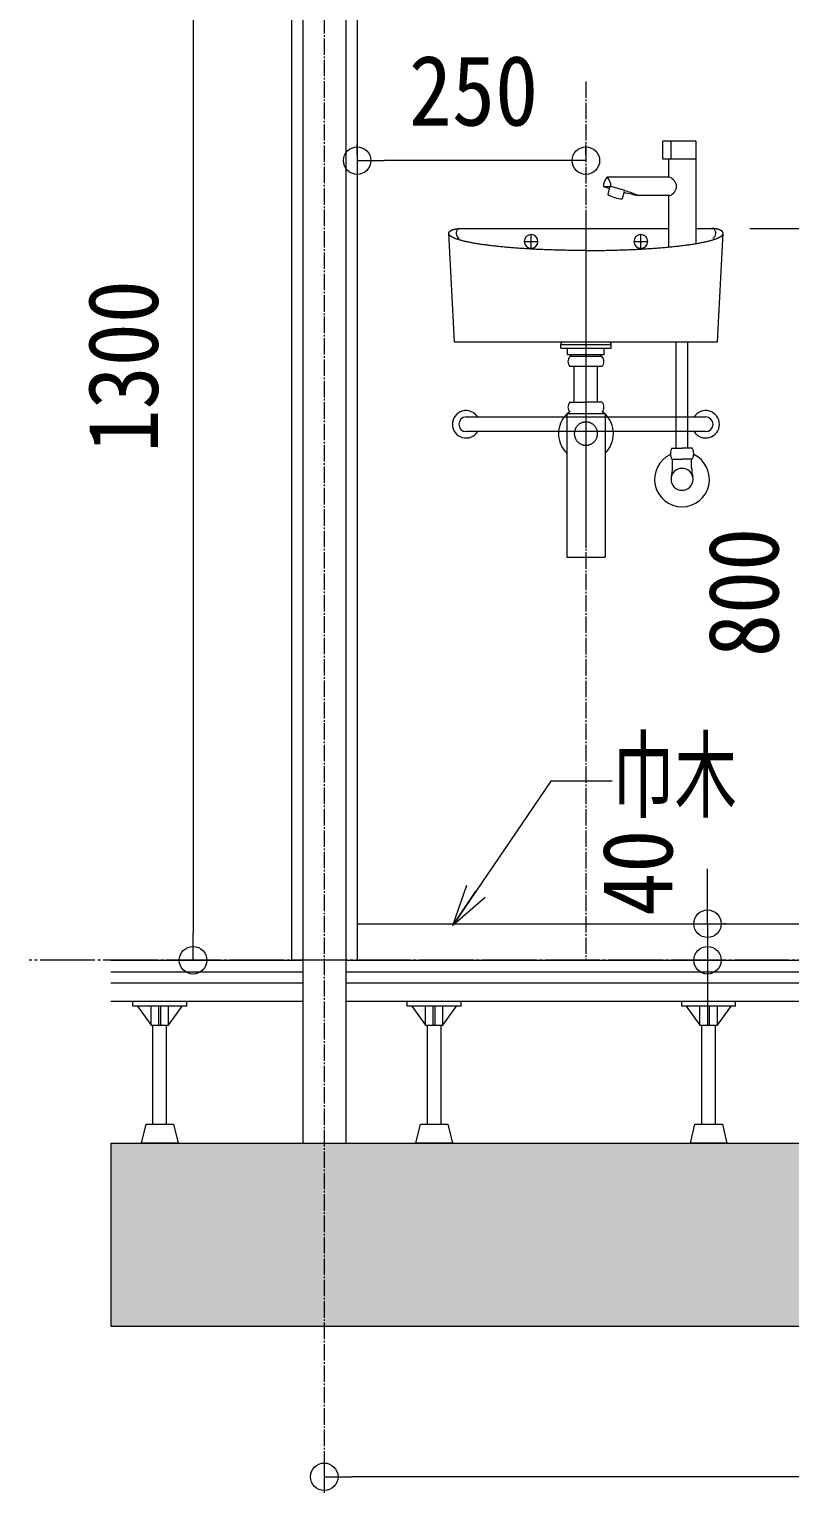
# Model space of a CAD drawing. Units: millimetres at full size, sheet at 1:30. Extents: x -17796 to 21385, y -23279 to 7734.
# Drawn here: x 7654 to 8485, y 841 to 2441 of the extents above; entities that cross this region are included whole.
import ezdxf
from ezdxf.enums import TextEntityAlignment as Align

# ---------------------------------------------------------------- set-up
doc = ezdxf.new("R2010")
doc.units = ezdxf.units.MM
doc.header["$LTSCALE"] = 30
for name, pattern in [('DASHED', [7.5, 6, -1.5]), ('LONG_DASHED_DOTTED', [15.25, 12, -1.5, 0.25, -1.5]), ('USER4', [0.78, 0.6, -0.06, 0.06, -0.06]), ('USER7', [0.2, 0.1, -0.1]), ('USER9', [2.3, 2, -0.1, 0.1, -0.1])]:
    doc.linetypes.add(name, pattern=pattern)
for name, color, linetype, lineweight in [('0-B_0_6P', 54, 'USER4', 18), ('0-C_0_4P', 4, 'Continuous', 18), ('0-D_破線', 30, 'Continuous', 18), ('0-E_遮音材', 254, 'Continuous', 18), ('0-F_ｶｰﾃﾝﾚｰﾙ', 94, 'Continuous', 18), ('1-0_掃き出しﾏｰｸ', 253, 'USER7', 18), ('1-F_衛生陶器・住設', 2, 'USER9', 18), ('2-9_', 3, 'Continuous', 18), ('2-A_', 6, 'Continuous', 18), ('3-B_仕上線（タイル・', 7, 'Continuous', 18), ('4-3_', 253, 'Continuous', 18), ('7-C_B2', 1, 'Continuous', 18)]:
    doc.layers.add(name, color=color, linetype=linetype, lineweight=lineweight)
doc.styles.add('ＭＳ ゴシック', font='')
doc.styles.get('ＭＳ ゴシック').set_extended_font_data('MS Gothic')

msp = doc.modelspace()

# ---------------------------------------------------------------- linework, layer by layer
at = {"layer": '0-B_0_6P'}
for p, q in [((7976.14, 4560.22), (7976.14, 857.13)), ((8262.14, 2383.85), (8262.14, 1422.96))]:
    msp.add_line(p, q, dxfattribs=at)
at = {"layer": '0-C_0_4P'}
for p, q in [((7940.14, 3722.96), (7940.14, 1422.96)), ((8012.14, 3722.96), (8012.14, 1422.96)), ((8012.14, 1462.96), (8650.91, 1462.96)), ((7742.99, 1422.96), (7952.64, 1422.96)), ((7999.64, 1422.96), (9301.14, 1422.96))]:
    msp.add_line(p, q, dxfattribs=at)
at = {"layer": '0-D_破線'}
for p, q in [((7952.64, 4182.96), (7952.64, 1222.96)), ((7999.64, 4182.96), (7999.64, 1222.96))]:
    msp.add_line(p, q, dxfattribs=at)
at = {"layer": '0-E_遮音材'}
msp.add_line((7742.99, 1222.96), (7742.99, 1022.96), dxfattribs=at)
for points in [[(9511.14, 1222.96), (7742.99, 1022.96), (9877.2, 1022.96)], [(7742.99, 1022.96), (9411.14, 1222.96), (7742.99, 1222.96)], [(9511.14, 1222.96), (9411.14, 1222.96), (7742.99, 1022.96)]]:
    msp.add_solid(points, dxfattribs=at)
at = {"layer": '0-F_ｶｰﾃﾝﾚｰﾙ', "color": 7}
msp.add_line((8116.68, 1461.14), (8141.98, 1498.36), dxfattribs=at)
at = {"layer": '0-F_ｶｰﾃﾝﾚｰﾙ'}
msp.add_lwpolyline([(8290.68, 1618.84), (8223.87, 1618.84), (8117.19, 1461.89)], dxfattribs=at)
at = {"layer": '0-F_ｶｰﾃﾝﾚｰﾙ', "color": 7}
msp.add_lwpolyline([(8151.95, 1491.58), (8116.68, 1461.14), (8132.01, 1505.14)], dxfattribs=at)
at = {"layer": '1-0_掃き出しﾏｰｸ', "color": 7, "linetype": 'Continuous'}
for p, q in [((7742.99, 1222.96), (9411.14, 1222.96)), ((7742.99, 1022.96), (9877.2, 1022.96))]:
    msp.add_line(p, q, dxfattribs=at)
at = {"layer": '1-F_衛生陶器・住設'}
msp.add_line((10002.44, 1422.96), (7653.66, 1422.96), dxfattribs=at)
at = {"layer": '2-9_'}
msp.add_line((7773.83, 1422.96), (7742.99, 1422.96), dxfattribs=at)
at = {"layer": '2-A_'}
for p, q in [((7952.64, 1377.96), (7742.99, 1377.96)), ((7766.8, 1372.96), (7766.8, 1377.96)), ((9301.14, 1377.96), (7999.64, 1377.96)), ((8066.8, 1372.96), (8066.8, 1377.96)), ((8366.8, 1372.96), (8366.8, 1377.96)), ((7825.8, 1372.96), (7766.8, 1372.96)), ((7786.8, 1351.96), (7786.8, 1372.96)), ((7795.3, 1351.96), (7795.3, 1372.96)), ((7797.3, 1351.96), (7797.3, 1372.96)), ((7805.8, 1351.96), (7805.8, 1372.96)), ((8125.8, 1372.96), (8066.8, 1372.96)), ((8086.8, 1351.96), (8086.8, 1372.96)), ((8095.3, 1351.96), (8095.3, 1372.96)), ((8097.3, 1351.96), (8097.3, 1372.96)), ((8105.8, 1351.96), (8105.8, 1372.96)), ((8425.8, 1372.96), (8366.8, 1372.96)), ((8386.8, 1351.96), (8386.8, 1372.96)), ((8395.3, 1351.96), (8395.3, 1372.96)), ((8397.3, 1351.96), (8397.3, 1372.96)), ((8405.8, 1351.96), (8405.8, 1372.96)), ((7788.8, 1243.96), (7788.8, 1351.96)), ((7803.8, 1243.96), (7803.8, 1351.96)), ((8088.8, 1243.96), (8088.8, 1351.96)), ((8103.8, 1243.96), (8103.8, 1351.96)), ((8388.8, 1243.96), (8388.8, 1351.96)), ((8403.8, 1243.96), (8403.8, 1351.96))]:
    msp.add_line(p, q, dxfattribs=at)
for points in [[(7825.8, 1372.96), (7825.8, 1377.96), (7766.8, 1377.96)], [(8125.8, 1372.96), (8125.8, 1377.96), (8066.8, 1377.96)], [(8425.8, 1372.96), (8425.8, 1377.96), (8366.8, 1377.96)]]:
    msp.add_lwpolyline(points, dxfattribs=at)
for points in [[(7820.8, 1372.96), (7771.8, 1372.96), (7786.8, 1351.96), (7805.8, 1351.96)], [(8120.8, 1372.96), (8071.8, 1372.96), (8086.8, 1351.96), (8105.8, 1351.96)], [(8420.8, 1372.96), (8371.8, 1372.96), (8386.8, 1351.96), (8405.8, 1351.96)], [(7816.3, 1222.96), (7776.3, 1222.96), (7781.3, 1243.96), (7811.3, 1243.96)], [(8116.3, 1222.96), (8076.3, 1222.96), (8081.3, 1243.96), (8111.3, 1243.96)], [(8416.3, 1222.96), (8376.3, 1222.96), (8381.3, 1243.96), (8411.3, 1243.96)]]:
    msp.add_lwpolyline(points, close=True, dxfattribs=at)
at = {"layer": '3-B_仕上線（タイル・', "color": 6}
for p, q in [((7832.66, 2692.96), (7832.66, 1452.96)), ((8012.14, 2303.87), (8012.14, 2314.68)), ((8262.14, 2303.87), (8262.14, 2314.68)), ((8232.14, 2297.18), (8042.14, 2297.18)), ((8441.14, 2222.96), (8528.44, 2222.96)), ((8395.06, 1492.96), (8395.06, 1522.96)), ((8395.06, 1462.96), (8395.06, 1422.96)), ((8415.06, 1462.96), (8412.56, 1462.96)), ((7762.66, 1422.96), (7815.16, 1422.96)), ((8280.54, 1422.96), (8528.44, 1422.96)), ((8415.06, 1422.96), (8412.56, 1422.96)), ((8395.06, 1392.96), (8395.06, 1362.96)), ((7976.14, 873.4), (7976.14, 840.85)), ((9431.14, 858.35), (8006.14, 858.35))]:
    msp.add_line(p, q, dxfattribs=at)
at = {"layer": '3-B_仕上線（タイル・'}
for p, q in [((8012.14, 2297.18), (8042.14, 2297.18)), ((8262.14, 2297.18), (8232.14, 2297.18)), ((8395.06, 1462.96), (8395.06, 1492.96)), ((7832.66, 1422.96), (7832.66, 1452.96)), ((8395.06, 1422.96), (8395.06, 1392.96)), ((7976.14, 858.35), (8006.14, 858.35))]:
    msp.add_line(p, q, dxfattribs=at)
for centre in [(8012.14, 2297.18), (8262.14, 2297.18), (8395.06, 1462.96), (7832.66, 1422.96), (8395.06, 1422.96), (7976.14, 858.35)]:
    msp.add_circle(centre, 15, dxfattribs=at)
at = {"layer": '4-3_'}
for p, q in [((8382.25, 2318.46), (8346.2, 2318.46)), ((8346.2, 2298.96), (8346.2, 2318.46)), ((8354.83, 2317.87), (8354.83, 2299.63)), ((8382.25, 2318.46), (8382.25, 2298.96)), ((8382.25, 2298.96), (8346.2, 2298.96)), ((8352.25, 2298.96), (8352.25, 2278.96)), ((8382.25, 2298.96), (8382.26, 2207.49)), ((8353.6, 2278.96), (8285.36, 2278.96)), ((8281.21, 2268.96), (8289.5, 2268.96)), ((8287.96, 2268.19), (8286, 2260.17)), ((8303.77, 2263.53), (8301.83, 2255.33)), ((8353.6, 2258.96), (8319.32, 2258.96)), ((8352.25, 2258.96), (8352.25, 2202.91)), ((8118.41, 2098.96), (8112.18, 2217.81)), ((8125.05, 2222.96), (8352.25, 2222.96)), ((8382.25, 2222.96), (8401.35, 2222.96)), ((8405.95, 2098.96), (8412.18, 2217.81)), ((8322.18, 2201.96), (8322.18, 2202.77)), ((8118.41, 2098.96), (8405.95, 2098.96)), ((8234.64, 2092.23), (8234.64, 2096.23)), ((8234.64, 2096.23), (8289.64, 2096.23)), ((8236.49, 2098.96), (8234.89, 2097.23)), ((8234.89, 2097.23), (8234.89, 2096.23)), ((8287.79, 2098.96), (8289.39, 2097.23)), ((8289.39, 2097.23), (8289.39, 2096.23)), ((8289.64, 2092.23), (8289.64, 2096.23)), ((8360.87, 1982.99), (8360.87, 2098.96)), ((8373.57, 1982.99), (8373.57, 2098.96)), ((8234.64, 2092.23), (8289.64, 2092.23)), ((8242.14, 2085.23), (8242.14, 2092.23)), ((8242.14, 2085.23), (8282.14, 2085.23)), ((8279.65, 2083.01), (8244.65, 2083.01)), ((8246.15, 2085.23), (8246.15, 2083.01)), ((8278.14, 2085.23), (8278.14, 2084.25)), ((8278.15, 2085.23), (8278.15, 2083.01)), ((8282.14, 2085.23), (8282.14, 2092.23)), ((8279.65, 2072.01), (8244.65, 2072.01)), ((8249.45, 2033.24), (8249.45, 2072.01)), ((8274.85, 2033.24), (8274.85, 2072.01)), ((8244.65, 2033.24), (8262.15, 2033.24)), ((8279.65, 2033.24), (8262.15, 2033.24)), ((8131.14, 2016.96), (8393.14, 2016.96)), ((8241.14, 2020.77), (8247.14, 2020.77)), ((8241.14, 2020.77), (8241.14, 1863.75)), ((8247.14, 2020.77), (8283.14, 2020.77)), ((8283.14, 2020.77), (8283.14, 1978.75)), ((8393.14, 2000.96), (8131.14, 2000.96)), ((8283.14, 1978.75), (8283.14, 1863.75)), ((8356.22, 1982.96), (8367.22, 1982.96)), ((8356.22, 1970.96), (8367.22, 1970.96)), ((8356.74, 1961.28), (8356.74, 1970.99)), ((8378.22, 1982.96), (8367.22, 1982.96)), ((8378.22, 1970.96), (8367.22, 1970.96)), ((8377.7, 1961.28), (8377.7, 1970.99)), ((8241.14, 1863.75), (8283.14, 1863.75))]:
    msp.add_line(p, q, dxfattribs=at)
at = {"layer": '4-3_', "linetype": 'LONG_DASHED_DOTTED'}
for p, q in [((8262.14, 2233.87), (8262.14, 1848.86)), ((8195.18, 2208.96), (8209.18, 2208.96)), ((8202.18, 2201.96), (8202.18, 2215.96)), ((8315.18, 2208.96), (8329.68, 2208.96)), ((8322.18, 2201.96), (8322.18, 2215.96))]:
    msp.add_line(p, q, dxfattribs=at)
at = {"layer": '4-3_'}
for points in [[(8112.18, 2217.81), (8112.18, 2217.87), (8112.19, 2217.93), (8112.19, 2218), (8112.2, 2218.06), (8112.21, 2218.12), (8112.22, 2218.19), (8112.23, 2218.25), (8112.24, 2218.31), (8112.26, 2218.37), (8112.28, 2218.44), (8112.3, 2218.5), (8112.32, 2218.56), (8112.34, 2218.62), (8112.37, 2218.69), (8112.4, 2218.75), (8112.43, 2218.81), (8112.46, 2218.87), (8112.49, 2218.94), (8112.53, 2219), (8112.57, 2219.06), (8112.61, 2219.12), (8112.65, 2219.18), (8112.69, 2219.24), (8112.74, 2219.3), (8112.78, 2219.36), (8112.83, 2219.42), (8112.88, 2219.48), (8112.93, 2219.54), (8112.99, 2219.6), (8113.04, 2219.66), (8113.1, 2219.72), (8113.16, 2219.78), (8113.22, 2219.84), (8113.28, 2219.89), (8113.35, 2219.95), (8113.42, 2220.01), (8113.48, 2220.07), (8113.55, 2220.12), (8113.63, 2220.18)], [(8113.55, 2215.27), (8113.31, 2215.5), (8113.1, 2215.73), (8112.9, 2215.96), (8112.73, 2216.19), (8112.59, 2216.42), (8112.46, 2216.65), (8112.36, 2216.88), (8112.28, 2217.11), (8112.23, 2217.34), (8112.19, 2217.57), (8112.18, 2217.81)], [(8139.54, 2206.95), (8138.49, 2207.14), (8137.46, 2207.34), (8136.45, 2207.53), (8135.45, 2207.72), (8134.48, 2207.92), (8133.52, 2208.12), (8132.59, 2208.32), (8131.67, 2208.52), (8130.77, 2208.72), (8129.89, 2208.92), (8129.04, 2209.13), (8128.2, 2209.33), (8127.38, 2209.54), (8126.58, 2209.75), (8125.81, 2209.96), (8125.05, 2210.17), (8124.31, 2210.38), (8123.6, 2210.59), (8122.91, 2210.81), (8122.23, 2211.02), (8121.58, 2211.24), (8120.95, 2211.46), (8120.34, 2211.68), (8119.75, 2211.89), (8119.19, 2212.11), (8118.64, 2212.34), (8118.12, 2212.56), (8117.61, 2212.78), (8117.13, 2213), (8116.68, 2213.23), (8116.24, 2213.45), (8115.83, 2213.68), (8115.43, 2213.9), (8115.06, 2214.13), (8114.72, 2214.36), (8114.39, 2214.58), (8114.09, 2214.81), (8113.8, 2215.04), (8113.55, 2215.27)], [(8113.63, 2220.18), (8113.7, 2220.24), (8113.78, 2220.29), (8113.85, 2220.35), (8113.93, 2220.4), (8114.01, 2220.46), (8114.09, 2220.51), (8114.18, 2220.56), (8114.26, 2220.62), (8114.35, 2220.67), (8114.44, 2220.72), (8114.53, 2220.77), (8114.62, 2220.83), (8114.71, 2220.88), (8114.81, 2220.93), (8114.9, 2220.98), (8115, 2221.03), (8115.1, 2221.08), (8115.2, 2221.12), (8115.3, 2221.17), (8115.41, 2221.22), (8115.51, 2221.27), (8115.62, 2221.31), (8115.73, 2221.36), (8115.84, 2221.41), (8115.95, 2221.45), (8116.06, 2221.5), (8116.18, 2221.54), (8116.29, 2221.58), (8116.41, 2221.63), (8116.52, 2221.67), (8116.64, 2221.71), (8116.76, 2221.75), (8116.88, 2221.79), (8117.01, 2221.83), (8117.13, 2221.87), (8117.26, 2221.91), (8117.38, 2221.95), (8117.51, 2221.98), (8117.64, 2222.02)], [(8117.64, 2222.02), (8117.77, 2222.06), (8117.9, 2222.09), (8118.03, 2222.13), (8118.16, 2222.16), (8118.3, 2222.19), (8118.43, 2222.23), (8118.57, 2222.26), (8118.71, 2222.29), (8118.84, 2222.32), (8118.98, 2222.35), (8119.12, 2222.38), (8119.26, 2222.41), (8119.4, 2222.44), (8119.55, 2222.47), (8119.69, 2222.49), (8119.83, 2222.52), (8119.98, 2222.54), (8120.12, 2222.57), (8120.27, 2222.59), (8120.42, 2222.61), (8120.56, 2222.64), (8120.71, 2222.66), (8120.86, 2222.68), (8121.01, 2222.7), (8121.16, 2222.72), (8121.31, 2222.74), (8121.46, 2222.76), (8121.62, 2222.77), (8121.77, 2222.79), (8121.92, 2222.81), (8122.07, 2222.82), (8122.23, 2222.83), (8122.38, 2222.85), (8122.54, 2222.86), (8122.69, 2222.87), (8122.85, 2222.88), (8123, 2222.89), (8123.16, 2222.9), (8123.32, 2222.91)], [(8123.32, 2222.91), (8123.47, 2222.92), (8123.63, 2222.93), (8123.79, 2222.94), (8123.94, 2222.94), (8124.1, 2222.95), (8124.26, 2222.95), (8124.42, 2222.95), (8124.57, 2222.96), (8124.73, 2222.96), (8124.89, 2222.96), (8125.05, 2222.96)], [(8384.82, 2206.95), (8385.87, 2207.14), (8386.9, 2207.34), (8387.91, 2207.53), (8388.91, 2207.72), (8389.88, 2207.92), (8390.84, 2208.12), (8391.78, 2208.32), (8392.69, 2208.52), (8393.59, 2208.72), (8394.47, 2208.92), (8395.33, 2209.13), (8396.16, 2209.33), (8396.98, 2209.54), (8397.78, 2209.75), (8398.56, 2209.96), (8399.31, 2210.17), (8400.05, 2210.38), (8400.76, 2210.59), (8401.46, 2210.81), (8402.13, 2211.02), (8402.78, 2211.24), (8403.41, 2211.46), (8404.02, 2211.68), (8404.61, 2211.89), (8405.18, 2212.11), (8405.72, 2212.34), (8406.25, 2212.56), (8406.75, 2212.78), (8407.23, 2213), (8407.69, 2213.23), (8408.12, 2213.45), (8408.54, 2213.68), (8408.93, 2213.9), (8409.3, 2214.13), (8409.65, 2214.36), (8409.97, 2214.58), (8410.28, 2214.81), (8410.56, 2215.04), (8410.82, 2215.27)], [(8402.75, 2222.77), (8402.59, 2222.79), (8402.44, 2222.81), (8402.29, 2222.82), (8402.13, 2222.83), (8401.98, 2222.85), (8401.83, 2222.86), (8401.67, 2222.87), (8401.52, 2222.88), (8401.36, 2222.89), (8401.2, 2222.9), (8401.05, 2222.91), (8400.89, 2222.92), (8400.73, 2222.93), (8400.58, 2222.94), (8400.42, 2222.94), (8400.26, 2222.95), (8400.1, 2222.95), (8399.95, 2222.95), (8399.79, 2222.96), (8399.63, 2222.96), (8399.47, 2222.96), (8399.32, 2222.96)], [(8408.07, 2221.58), (8407.96, 2221.63), (8407.84, 2221.67), (8407.72, 2221.71), (8407.6, 2221.75), (8407.48, 2221.79), (8407.35, 2221.83), (8407.23, 2221.87), (8407.11, 2221.91), (8406.98, 2221.95), (8406.85, 2221.98), (8406.72, 2222.02), (8406.59, 2222.06), (8406.46, 2222.09), (8406.33, 2222.13), (8406.2, 2222.16), (8406.06, 2222.19), (8405.93, 2222.23), (8405.79, 2222.26), (8405.66, 2222.29), (8405.52, 2222.32), (8405.38, 2222.35), (8405.24, 2222.38), (8405.1, 2222.41), (8404.96, 2222.44), (8404.82, 2222.47), (8404.67, 2222.49), (8404.53, 2222.52), (8404.38, 2222.54), (8404.24, 2222.57), (8404.09, 2222.59), (8403.95, 2222.61), (8403.8, 2222.64), (8403.65, 2222.66), (8403.5, 2222.68), (8403.35, 2222.7), (8403.2, 2222.72), (8403.05, 2222.74), (8402.9, 2222.76), (8402.75, 2222.77)], [(8411.43, 2219.54), (8411.38, 2219.6), (8411.32, 2219.66), (8411.26, 2219.72), (8411.2, 2219.78), (8411.14, 2219.84), (8411.08, 2219.89), (8411.01, 2219.95), (8410.95, 2220.01), (8410.88, 2220.07), (8410.81, 2220.12), (8410.74, 2220.18), (8410.66, 2220.24), (8410.59, 2220.29), (8410.51, 2220.35), (8410.43, 2220.4), (8410.35, 2220.46), (8410.27, 2220.51), (8410.19, 2220.56), (8410.1, 2220.62), (8410.01, 2220.67), (8409.92, 2220.72), (8409.83, 2220.77), (8409.74, 2220.83), (8409.65, 2220.88), (8409.55, 2220.93), (8409.46, 2220.98), (8409.36, 2221.03), (8409.26, 2221.08), (8409.16, 2221.12), (8409.06, 2221.17), (8408.95, 2221.22), (8408.85, 2221.27), (8408.74, 2221.31), (8408.63, 2221.36), (8408.52, 2221.41), (8408.41, 2221.45), (8408.3, 2221.5), (8408.19, 2221.54), (8408.07, 2221.58)], [(8410.82, 2215.27), (8411.05, 2215.5), (8411.27, 2215.73), (8411.46, 2215.96), (8411.63, 2216.19), (8411.77, 2216.42), (8411.9, 2216.65), (8412, 2216.88), (8412.08, 2217.11), (8412.14, 2217.34), (8412.17, 2217.57), (8412.18, 2217.81), (8412.18, 2217.87), (8412.18, 2217.93), (8412.17, 2218), (8412.17, 2218.06), (8412.16, 2218.12), (8412.15, 2218.19), (8412.13, 2218.25), (8412.12, 2218.31), (8412.1, 2218.37), (8412.08, 2218.44), (8412.06, 2218.5), (8412.04, 2218.56), (8412.02, 2218.62), (8411.99, 2218.69), (8411.96, 2218.75), (8411.93, 2218.81), (8411.9, 2218.87), (8411.87, 2218.94), (8411.83, 2219), (8411.8, 2219.06), (8411.76, 2219.12), (8411.72, 2219.18), (8411.67, 2219.24), (8411.63, 2219.3), (8411.58, 2219.36), (8411.53, 2219.42), (8411.48, 2219.48), (8411.43, 2219.54)], [(8193.1, 2201.08), (8191.47, 2201.19), (8189.85, 2201.3), (8188.25, 2201.41), (8186.65, 2201.52), (8185.07, 2201.64), (8183.49, 2201.76), (8181.93, 2201.88), (8180.38, 2202.01), (8178.85, 2202.14), (8177.32, 2202.27), (8175.81, 2202.4), (8174.31, 2202.53), (8172.83, 2202.67), (8171.35, 2202.81), (8169.9, 2202.95), (8168.45, 2203.09), (8167.02, 2203.24), (8165.61, 2203.39), (8164.21, 2203.54), (8162.82, 2203.69), (8161.45, 2203.84), (8160.09, 2204), (8158.75, 2204.16), (8157.42, 2204.32), (8156.12, 2204.48), (8154.82, 2204.64), (8153.54, 2204.81), (8152.28, 2204.98), (8151.04, 2205.15), (8149.81, 2205.32), (8148.6, 2205.5), (8147.41, 2205.67), (8146.23, 2205.85), (8145.07, 2206.03), (8143.93, 2206.21), (8142.81, 2206.39), (8141.7, 2206.58), (8140.61, 2206.77), (8139.54, 2206.95)], [(8262.18, 2198.96), (8260.34, 2198.96), (8258.5, 2198.97), (8256.66, 2198.97), (8254.82, 2198.98), (8252.98, 2199), (8251.15, 2199.01), (8249.31, 2199.03), (8247.48, 2199.05), (8245.65, 2199.08), (8243.82, 2199.1), (8241.99, 2199.13), (8240.17, 2199.16), (8238.35, 2199.2), (8236.54, 2199.24), (8234.73, 2199.28), (8232.92, 2199.32), (8231.11, 2199.37), (8229.32, 2199.42), (8227.52, 2199.47), (8225.73, 2199.52), (8223.95, 2199.58), (8222.17, 2199.64), (8220.4, 2199.71), (8218.64, 2199.77), (8216.88, 2199.84), (8215.13, 2199.91), (8213.38, 2199.99), (8211.65, 2200.06), (8209.92, 2200.14), (8208.2, 2200.22), (8206.48, 2200.31), (8204.78, 2200.39), (8203.08, 2200.48), (8201.4, 2200.58), (8199.72, 2200.67), (8198.05, 2200.77), (8196.39, 2200.87), (8194.74, 2200.97), (8193.1, 2201.08)], [(8262.18, 2198.96), (8264.02, 2198.96), (8265.86, 2198.97), (8267.7, 2198.97), (8269.54, 2198.98), (8271.38, 2199), (8273.22, 2199.01), (8275.05, 2199.03), (8276.88, 2199.05), (8278.71, 2199.08), (8280.54, 2199.1), (8282.37, 2199.13), (8284.19, 2199.16), (8286.01, 2199.2), (8287.83, 2199.24), (8289.64, 2199.28), (8291.44, 2199.32), (8293.25, 2199.37), (8295.05, 2199.42), (8296.84, 2199.47), (8298.63, 2199.52), (8300.41, 2199.58), (8302.19, 2199.64), (8303.96, 2199.71), (8305.72, 2199.77), (8307.48, 2199.84), (8309.23, 2199.91), (8310.98, 2199.99), (8312.71, 2200.06), (8314.44, 2200.14), (8316.17, 2200.22), (8317.88, 2200.31), (8319.58, 2200.39), (8321.28, 2200.48), (8322.97, 2200.58), (8324.65, 2200.67), (8326.31, 2200.77), (8327.97, 2200.87), (8329.62, 2200.97), (8331.26, 2201.08)], [(8331.26, 2201.08), (8332.89, 2201.19), (8334.51, 2201.3), (8336.12, 2201.41), (8337.71, 2201.52), (8339.3, 2201.64), (8340.87, 2201.76), (8342.43, 2201.88), (8343.98, 2202.01), (8345.52, 2202.14), (8347.04, 2202.27), (8348.55, 2202.4), (8350.05, 2202.53), (8351.54, 2202.67), (8353.01, 2202.81), (8354.47, 2202.95), (8355.91, 2203.09), (8357.34, 2203.24), (8358.76, 2203.39), (8360.16, 2203.54), (8361.54, 2203.69), (8362.92, 2203.84), (8364.27, 2204), (8365.61, 2204.16), (8366.94, 2204.32), (8368.25, 2204.48), (8369.54, 2204.64), (8370.82, 2204.81), (8372.08, 2204.98), (8373.32, 2205.15), (8374.55, 2205.32), (8375.76, 2205.5), (8376.96, 2205.67), (8378.13, 2205.85), (8379.29, 2206.03), (8380.43, 2206.21), (8381.56, 2206.39), (8382.66, 2206.58), (8383.75, 2206.77), (8384.82, 2206.95)]]:
    msp.add_lwpolyline(points, dxfattribs=at)
for centre, radius, start, end in [((8295.34, 2268.96), 14.13, 134.95309, 180), ((8275.37, 2268.96), 14.13, 0, 45.04691), ((8350.09, 2268.38), 11.15, 2.98151, 71.65303), ((8415.76, 2704.07), 455.44, 252.81701, 253.66597), ((8304.13, 2291.14), 35.88, 239.65451, 266.32787), ((8236.42, 2061.27), 214.37, 67.25112, 75.66328), ((8415.76, 2704.07), 455.44, 255.73944, 257.77484), ((8350.09, 2269.54), 11.15, 288.34697, 357.01849), ((8126.42, 2217.74), 6.23, 123.11628, 243.46939), ((8202.18, 2208.96), 7.5, 0, 180), ((8202.18, 2208.96), 7.5, 180, 0), ((8322.18, 2208.96), 7.5, 0, 180), ((8322.18, 2208.96), 7.5, 180, 0), ((8397.94, 2217.74), 6.23, 296.53061, 56.88372), ((8250.46, 2077.51), 8, 136.56746, 223.43254), ((8273.84, 2077.51), 8, 316.56746, 43.43254), ((8250.46, 2027.74), 8, 136.56746, 223.43254), ((8273.84, 2027.74), 8, 316.56746, 43.43254), ((8131.14, 2008.96), 15, 32.23095, 327.76905), ((8131.14, 2008.96), 8, 90, 270), ((8262.18, 1998.75), 30, 134.53343, 225.46657), ((8262.18, 1998.75), 30, 126.83979, 132.76317), ((8262.18, 1998.75), 30, 47.23683, 53.26675), ((8262.18, 1998.75), 30, 314.32077, 45.67923), ((8393.14, 2008.96), 15, 212.23095, 147.76905), ((8393.14, 2008.96), 8, 270, 90), ((8367.18, 1948.75), 30, 115.02558, 64.80813), ((8365.44, 1976.96), 11, 146.94427, 213.05573), ((8369, 1976.96), 11, 326.94427, 33.05573), ((8367.22, 1948.79), 12, 0, 180), ((8316.74, 1961.28), 40, 346.1012, 0), ((8417.7, 1961.28), 40, 180, 193.8988), ((8367.22, 1948.79), 12, 180, 0)]:
    msp.add_arc(centre, radius, start, end, dxfattribs=at)
at = {"layer": '4-3_', "linetype": 'DASHED'}
for start, end in [(0, 180), (180, 0)]:
    msp.add_arc((8262.14, 1998.75), 12.7, start, end, dxfattribs=at)
at = {"layer": '7-C_B2'}
for p, q in [((7952.64, 1409.96), (7742.99, 1409.96)), ((9301.14, 1409.96), (7999.64, 1409.96)), ((7952.64, 1397.96), (7742.99, 1397.96)), ((9301.14, 1397.96), (7999.64, 1397.96))]:
    msp.add_line(p, q, dxfattribs=at)

# ---------------------------------------------------------------- texts
at = {"layer": '0-F_ｶｰﾃﾝﾚｰﾙ', "style": 'ＭＳ ゴシック', "width": 0.65}
msp.add_text('巾木', height=76.98, dxfattribs=at).set_placement((8290.68, 1564.04), align=Align.BOTTOM_LEFT)
at = {"layer": '3-B_仕上線（タイル・', "color": 9, "style": 'ＭＳ ゴシック', "width": 0.9}
msp.add_text('250', height=76.98, dxfattribs=at).set_placement((8068.57, 2312.38), align=Align.BOTTOM_LEFT)
for s, p in [('1300', (7817.46, 1978.1)), ('800', (8495.74, 1754.39)), ('40', (8379.86, 1471.56))]:
    msp.add_text(s, height=76.98, rotation=90, dxfattribs=at).set_placement(p, align=Align.BOTTOM_LEFT)

doc.saveas('drawing.dxf')
